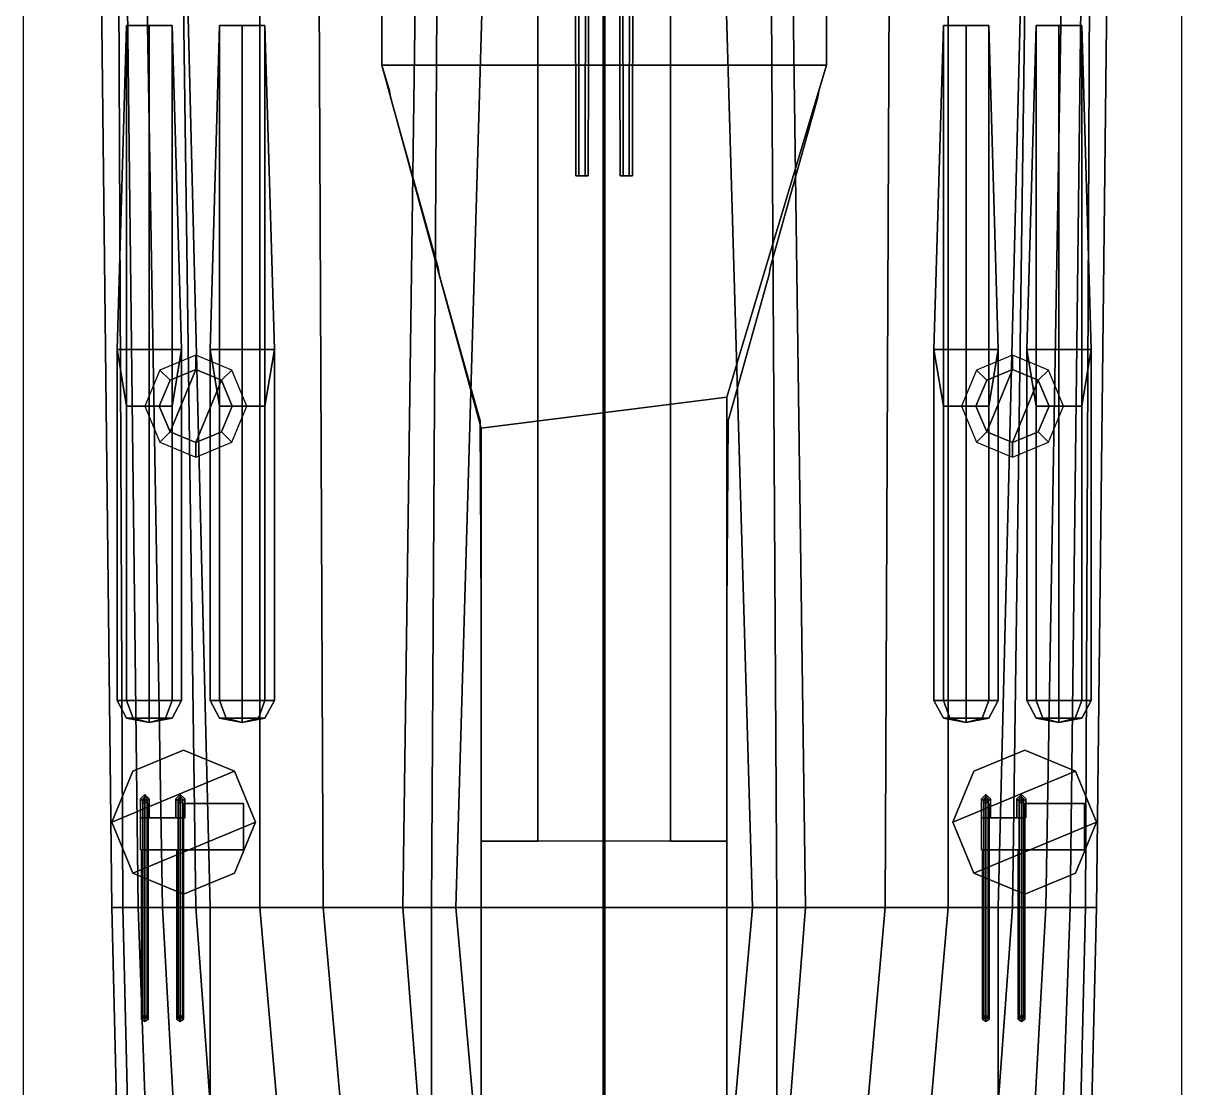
# Model space of a CAD drawing. Header units: millimetres. Extents: x -5.2 to 5.2, y -53.2 to 45.8.
# Drawn here: x -5.25 to 5.22, y -11.43 to -1.81 of the extents above; entities that cross this region are included whole.
import ezdxf

# ---------------------------------------------------------------- set-up
doc = ezdxf.new("R2010")
doc.units = ezdxf.units.MM
doc.header["$XCLIPFRAME"] = 2
for name, color, linetype in [('drawing', 9, 'Continuous'), ('gun', 1, 'Continuous'), ('railings', 6, 'Continuous'), ('superstructure', 3, 'Continuous'), ('turret', 2, 'Continuous')]:
    doc.layers.add(name, color=color, linetype=linetype)
picture_1 = doc.add_image_def('image1.gif', size_in_pixel=(3078, 4230))

msp = doc.modelspace()

# ---------------------------------------------------------------- linework, layer by layer
for points in [[(-0.01, -21.23, 12.44), (0.005, -21.23, 12.449), (0.005, 7.86, 19.67), (-0.01, 7.86, 19.66)], [(0.005, -21.23, 12.431), (-0.01, -21.23, 12.44), (-0.01, 7.86, 19.66), (0.005, 7.86, 19.65)], [(0.005, -21.23, 12.449), (0.005, -21.23, 12.431), (0.005, 7.86, 19.65), (0.005, 7.86, 19.67)], [(-4.58, 1.9, 2.84), (-4.4, 1.9, -0.05), (-4.35, -9.8, -0.05), (-4.45, -9.8, 2.87)], [(-3.85, 1.9, 2.93), (-4.58, 1.9, 2.84), (-4.45, -9.8, 2.87), (-3.56, -9.8, 2.98)], [(-4.4, 1.9, -0.05), (-4.35, 1.9, -0.6), (-4.21, -9.8, -0.6), (-4.35, -9.8, -0.05)], [(-4.35, 1.9, -0.6), (-4.19, 1.9, -1.15), (-3.99, -9.8, -1.15), (-4.21, -9.8, -0.6)], [(-4.19, 1.9, -1.15), (-3.85, 1.9, -1.7), (-3.69, -9.8, -1.7), (-3.99, -9.8, -1.15)], [(-3.85, 1.9, -1.7), (-3.11, 1.9, -2.46), (-3.11, -9.8, -2.46), (-3.69, -9.8, -1.7)], [(-1.49, 1.9, 3.07), (-3.85, 1.9, 2.93), (-3.56, -9.8, 2.98), (-1.56, -9.8, 3.08)], [(-3.11, 1.9, -2.46), (-2.59, 1.9, -2.76), (-2.54, -9.8, -2.96), (-3.11, -9.8, -2.46)], [(-2.59, 1.9, -2.76), (-1.66, 1.9, -3.2), (-1.82, -9.8, -3.35), (-2.54, -9.8, -2.96)], [(-1.66, 1.9, -3.2), (-1, 1.9, -3.4), (-1.34, -9.8, -3.45), (-1.82, -9.8, -3.35)], [(0, 1.9, 3.07), (-1.49, 1.9, 3.07), (-1.56, -9.8, 3.08), (0, -9.8, 3.08)], [(0, -9.8, -3.48), (-1.34, -9.8, -3.45), (-1, 1.9, -3.4), (0, 1.9, -3.5)], [(0, 1.9, -3.5), (1, 1.9, -3.4), (1.34, -9.8, -3.45), (0, -9.8, -3.48)], [(0, -9.8, 3.08), (1.56, -9.8, 3.08), (1.49, 1.9, 3.07), (0, 1.9, 3.07)], [(1.82, -9.8, -3.35), (1.34, -9.8, -3.45), (1, 1.9, -3.4), (1.66, 1.9, -3.2)], [(1.56, -9.8, 3.08), (3.56, -9.8, 2.98), (3.85, 1.9, 2.93), (1.49, 1.9, 3.07)], [(2.54, -9.8, -2.96), (1.82, -9.8, -3.35), (1.66, 1.9, -3.2), (2.59, 1.9, -2.76)], [(3.11, -9.8, -2.46), (2.54, -9.8, -2.96), (2.59, 1.9, -2.76), (3.11, 1.9, -2.46)], [(3.69, -9.8, -1.7), (3.11, -9.8, -2.46), (3.11, 1.9, -2.46), (3.85, 1.9, -1.7)], [(3.56, -9.8, 2.98), (4.45, -9.8, 2.87), (4.58, 1.9, 2.84), (3.85, 1.9, 2.93)], [(3.99, -9.8, -1.15), (3.69, -9.8, -1.7), (3.85, 1.9, -1.7), (4.19, 1.9, -1.15)], [(4.21, -9.8, -0.6), (3.99, -9.8, -1.15), (4.19, 1.9, -1.15), (4.35, 1.9, -0.6)], [(4.35, -9.8, -0.05), (4.21, -9.8, -0.6), (4.35, 1.9, -0.6), (4.4, 1.9, -0.05)], [(4.45, -9.8, 2.87), (4.35, -9.8, -0.05), (4.4, 1.9, -0.05), (4.58, 1.9, 2.84)], [(-4.45, -9.03, 3.18), (-3.34, -8.57, 3.18), (-3.8, -8.38, 3.18), (-4.26, -8.57, 3.18)], [(-3.8, -8.38, 2.98), (-4.26, -8.57, 2.98), (-4.26, -8.57, 3.18), (-3.8, -8.38, 3.18)], [(-3.34, -8.57, 2.98), (-3.8, -8.38, 2.98), (-3.8, -8.38, 3.18), (-3.34, -8.57, 3.18)], [(3.15, -9.03, 3.18), (4.26, -8.57, 3.18), (3.8, -8.38, 3.18), (3.34, -8.57, 3.18)], [(3.8, -8.38, 2.98), (3.34, -8.57, 2.98), (3.34, -8.57, 3.18), (3.8, -8.38, 3.18)], [(4.26, -8.57, 2.98), (3.8, -8.38, 2.98), (3.8, -8.38, 3.18), (4.26, -8.57, 3.18)], [(-4.26, -9.49, 3.18), (-3.15, -9.03, 3.18), (-3.34, -8.57, 3.18), (-4.45, -9.03, 3.18)], [(-4.26, -8.57, 2.98), (-4.45, -9.03, 2.98), (-4.45, -9.03, 3.18), (-4.26, -8.57, 3.18)], [(-3.15, -9.03, 2.98), (-3.34, -8.57, 2.98), (-3.34, -8.57, 3.18), (-3.15, -9.03, 3.18)], [(3.34, -8.57, 2.98), (3.15, -9.03, 2.98), (3.15, -9.03, 3.18), (3.34, -8.57, 3.18)], [(3.34, -9.49, 3.18), (4.45, -9.03, 3.18), (4.26, -8.57, 3.18), (3.15, -9.03, 3.18)], [(4.45, -9.03, 2.98), (4.26, -8.57, 2.98), (4.26, -8.57, 3.18), (4.45, -9.03, 3.18)], [(-4.15, -8.78, 3.62), (-4.19, -8.82, 3.62), (-4.19, -8.82, 4.12), (-4.15, -8.78, 4.12)], [(-4.15, -8.99, 3.51), (-4.19, -8.99, 3.55), (-4.19, -8.82, 3.62), (-4.15, -8.78, 3.62)], [(-4.15, -8.86, 4.12), (-4.11, -8.82, 4.12), (-4.15, -8.78, 4.12), (-4.19, -8.82, 4.12)], [(-4.11, -8.82, 3.62), (-4.15, -8.78, 3.62), (-4.15, -8.78, 4.12), (-4.11, -8.82, 4.12)], [(-4.11, -8.99, 3.55), (-4.15, -8.99, 3.51), (-4.15, -8.78, 3.62), (-4.11, -8.82, 3.62)], [(-3.83, -8.86, 4.12), (-3.79, -8.82, 4.12), (-3.83, -8.78, 4.12), (-3.87, -8.82, 4.12)], [(-3.83, -8.99, 3.51), (-3.87, -8.99, 3.55), (-3.87, -8.82, 3.62), (-3.83, -8.78, 3.62)], [(-3.83, -8.78, 3.62), (-3.87, -8.82, 3.62), (-3.87, -8.82, 4.12), (-3.83, -8.78, 4.12)], [(-3.79, -8.99, 3.55), (-3.83, -8.99, 3.51), (-3.83, -8.78, 3.62), (-3.79, -8.82, 3.62)], [(-3.79, -8.82, 3.62), (-3.83, -8.78, 3.62), (-3.83, -8.78, 4.12), (-3.79, -8.82, 4.12)], [(3.45, -8.86, 4.12), (3.49, -8.82, 4.12), (3.45, -8.78, 4.12), (3.41, -8.82, 4.12)], [(3.45, -8.99, 3.51), (3.41, -8.99, 3.55), (3.41, -8.82, 3.62), (3.45, -8.78, 3.62)], [(3.45, -8.78, 3.62), (3.41, -8.82, 3.62), (3.41, -8.82, 4.12), (3.45, -8.78, 4.12)], [(3.49, -8.99, 3.55), (3.45, -8.99, 3.51), (3.45, -8.78, 3.62), (3.49, -8.82, 3.62)], [(3.49, -8.82, 3.62), (3.45, -8.78, 3.62), (3.45, -8.78, 4.12), (3.49, -8.82, 4.12)], [(3.77, -8.78, 3.62), (3.73, -8.82, 3.62), (3.73, -8.82, 4.12), (3.77, -8.78, 4.12)], [(3.77, -8.99, 3.51), (3.73, -8.99, 3.55), (3.73, -8.82, 3.62), (3.77, -8.78, 3.62)], [(3.77, -8.86, 4.12), (3.81, -8.82, 4.12), (3.77, -8.78, 4.12), (3.73, -8.82, 4.12)], [(3.81, -8.82, 3.62), (3.77, -8.78, 3.62), (3.77, -8.78, 4.12), (3.81, -8.82, 4.12)], [(3.81, -8.99, 3.55), (3.77, -8.99, 3.51), (3.77, -8.78, 3.62), (3.81, -8.82, 3.62)], [(-4.19, -8.82, 3.62), (-4.15, -8.86, 3.62), (-4.15, -8.86, 4.12), (-4.19, -8.82, 4.12)], [(-4.19, -8.99, 3.55), (-4.15, -8.99, 3.59), (-4.15, -8.86, 3.62), (-4.19, -8.82, 3.62)], [(-4.15, -8.8, 4.12), (-4.17, -8.82, 4.12), (-4.17, -10.79, 5.78), (-4.15, -10.77, 5.78)], [(-4.17, -8.82, 4.12), (-4.15, -8.84, 4.12), (-4.15, -10.81, 5.78), (-4.17, -10.79, 5.78)], [(-4.13, -8.82, 4.12), (-4.15, -8.8, 4.12), (-4.15, -10.77, 5.78), (-4.13, -10.79, 5.78)], [(-4.15, -8.84, 4.12), (-4.13, -8.82, 4.12), (-4.13, -10.79, 5.78), (-4.15, -10.81, 5.78)], [(-4.15, -8.86, 3.62), (-4.11, -8.82, 3.62), (-4.11, -8.82, 4.12), (-4.15, -8.86, 4.12)], [(-4.15, -8.99, 3.59), (-4.11, -8.99, 3.55), (-4.11, -8.82, 3.62), (-4.15, -8.86, 3.62)], [(-4.12, -8.86, 3.87), (-4.12, -8.86, 3.18), (-4.12, -9.28, 3.18), (-4.12, -9.28, 3.87)], [(-3.87, -8.99, 3.55), (-3.83, -8.99, 3.59), (-3.83, -8.86, 3.62), (-3.87, -8.82, 3.62)], [(-3.87, -8.82, 3.62), (-3.83, -8.86, 3.62), (-3.83, -8.86, 4.12), (-3.87, -8.82, 4.12)], [(-3.83, -8.8, 4.12), (-3.85, -8.82, 4.12), (-3.85, -10.79, 5.78), (-3.83, -10.77, 5.78)], [(-3.85, -8.82, 4.12), (-3.83, -8.84, 4.12), (-3.83, -10.81, 5.78), (-3.85, -10.79, 5.78)], [(-3.81, -8.82, 4.12), (-3.83, -8.8, 4.12), (-3.83, -10.77, 5.78), (-3.81, -10.79, 5.78)], [(-3.83, -8.84, 4.12), (-3.81, -8.82, 4.12), (-3.81, -10.79, 5.78), (-3.83, -10.81, 5.78)], [(-3.83, -8.99, 3.59), (-3.79, -8.99, 3.55), (-3.79, -8.82, 3.62), (-3.83, -8.86, 3.62)], [(-3.83, -8.86, 3.62), (-3.79, -8.82, 3.62), (-3.79, -8.82, 4.12), (-3.83, -8.86, 4.12)], [(-3.8, -8.86, 3.87), (-3.8, -8.86, 3.18), (-3.8, -9.28, 3.18), (-3.8, -9.28, 3.87)], [(-3.26, -9.28, 3.87), (-3.26, -8.86, 3.87), (-3.8, -8.86, 3.87), (-3.8, -9.28, 3.87)], [(-3.26, -8.86, 3.87), (-3.26, -8.86, 3.18), (-3.8, -8.86, 3.18), (-3.8, -8.86, 3.87)], [(-3.26, -9.28, 3.18), (-3.26, -8.86, 3.18), (-3.26, -8.86, 3.87), (-3.26, -9.28, 3.87)], [(3.41, -8.99, 3.55), (3.45, -8.99, 3.59), (3.45, -8.86, 3.62), (3.41, -8.82, 3.62)], [(3.41, -8.82, 3.62), (3.45, -8.86, 3.62), (3.45, -8.86, 4.12), (3.41, -8.82, 4.12)], [(3.45, -8.8, 4.12), (3.43, -8.82, 4.12), (3.43, -10.79, 5.78), (3.45, -10.77, 5.78)], [(3.43, -8.82, 4.12), (3.45, -8.84, 4.12), (3.45, -10.81, 5.78), (3.43, -10.79, 5.78)], [(3.47, -8.82, 4.12), (3.45, -8.8, 4.12), (3.45, -10.77, 5.78), (3.47, -10.79, 5.78)], [(3.45, -8.84, 4.12), (3.47, -8.82, 4.12), (3.47, -10.79, 5.78), (3.45, -10.81, 5.78)], [(3.45, -8.99, 3.59), (3.49, -8.99, 3.55), (3.49, -8.82, 3.62), (3.45, -8.86, 3.62)], [(3.45, -8.86, 3.62), (3.49, -8.82, 3.62), (3.49, -8.82, 4.12), (3.45, -8.86, 4.12)], [(3.48, -8.86, 3.87), (3.48, -8.86, 3.18), (3.48, -9.28, 3.18), (3.48, -9.28, 3.87)], [(3.73, -8.82, 3.62), (3.77, -8.86, 3.62), (3.77, -8.86, 4.12), (3.73, -8.82, 4.12)], [(3.73, -8.99, 3.55), (3.77, -8.99, 3.59), (3.77, -8.86, 3.62), (3.73, -8.82, 3.62)], [(3.77, -8.8, 4.12), (3.75, -8.82, 4.12), (3.75, -10.79, 5.78), (3.77, -10.77, 5.78)], [(3.75, -8.82, 4.12), (3.77, -8.84, 4.12), (3.77, -10.81, 5.78), (3.75, -10.79, 5.78)], [(3.79, -8.82, 4.12), (3.77, -8.8, 4.12), (3.77, -10.77, 5.78), (3.79, -10.79, 5.78)], [(3.77, -8.84, 4.12), (3.79, -8.82, 4.12), (3.79, -10.79, 5.78), (3.77, -10.81, 5.78)], [(3.77, -8.86, 3.62), (3.81, -8.82, 3.62), (3.81, -8.82, 4.12), (3.77, -8.86, 4.12)], [(3.77, -8.99, 3.59), (3.81, -8.99, 3.55), (3.81, -8.82, 3.62), (3.77, -8.86, 3.62)], [(4.34, -9.28, 3.87), (4.34, -8.86, 3.87), (3.8, -8.86, 3.87), (3.8, -9.28, 3.87)], [(4.34, -8.86, 3.87), (4.34, -8.86, 3.18), (3.8, -8.86, 3.18), (3.8, -8.86, 3.87)], [(3.8, -8.86, 3.87), (3.8, -8.86, 3.18), (3.8, -9.28, 3.18), (3.8, -9.28, 3.87)], [(4.34, -9.28, 3.18), (4.34, -8.86, 3.18), (4.34, -8.86, 3.87), (4.34, -9.28, 3.87)], [(-3.8, -9.28, 3.59), (-3.8, -8.99, 3.59), (-4.19, -8.99, 3.59), (-4.19, -9.28, 3.59)], [(-3.8, -8.99, 3.59), (-3.8, -8.99, 3.18), (-4.19, -8.99, 3.18), (-4.19, -8.99, 3.59)], [(-4.19, -8.99, 3.59), (-4.19, -8.99, 3.18), (-4.19, -9.28, 3.18), (-4.19, -9.28, 3.59)], [(3.41, -8.99, 3.59), (3.41, -8.99, 3.18), (3.41, -9.28, 3.18), (3.41, -9.28, 3.59)], [(3.8, -9.28, 3.59), (3.8, -8.99, 3.59), (3.41, -8.99, 3.59), (3.41, -9.28, 3.59)], [(3.8, -8.99, 3.59), (3.8, -8.99, 3.18), (3.41, -8.99, 3.18), (3.41, -8.99, 3.59)], [(-4.45, -9.03, 2.98), (-4.26, -9.49, 2.98), (-4.26, -9.49, 3.18), (-4.45, -9.03, 3.18)], [(-3.8, -9.68, 3.18), (-3.34, -9.49, 3.18), (-3.15, -9.03, 3.18), (-4.26, -9.49, 3.18)], [(-3.34, -9.49, 2.98), (-3.15, -9.03, 2.98), (-3.15, -9.03, 3.18), (-3.34, -9.49, 3.18)], [(3.15, -9.03, 2.98), (3.34, -9.49, 2.98), (3.34, -9.49, 3.18), (3.15, -9.03, 3.18)], [(3.8, -9.68, 3.18), (4.26, -9.49, 3.18), (4.45, -9.03, 3.18), (3.34, -9.49, 3.18)], [(4.26, -9.49, 2.98), (4.45, -9.03, 2.98), (4.45, -9.03, 3.18), (4.26, -9.49, 3.18)], [(-4.19, -9.28, 3.59), (-4.19, -9.28, 3.18), (-3.8, -9.28, 3.18), (-3.8, -9.28, 3.59)], [(-4.18, -10.81, 5.78), (-4.15, -10.79, 5.81), (-4.15, -9.28, 3.57), (-4.18, -9.28, 3.54)], [(-4.15, -10.83, 5.75), (-4.18, -10.81, 5.78), (-4.18, -9.28, 3.54), (-4.15, -9.28, 3.51)], [(-4.15, -10.79, 5.81), (-4.12, -10.81, 5.78), (-4.12, -9.28, 3.54), (-4.15, -9.28, 3.57)], [(-4.12, -10.81, 5.78), (-4.15, -10.83, 5.75), (-4.15, -9.28, 3.51), (-4.12, -9.28, 3.54)], [(-3.83, -10.83, 5.75), (-3.86, -10.81, 5.78), (-3.86, -9.28, 3.54), (-3.83, -9.28, 3.51)], [(-3.86, -10.81, 5.78), (-3.83, -10.79, 5.81), (-3.83, -9.28, 3.57), (-3.86, -9.28, 3.54)], [(-3.8, -10.81, 5.78), (-3.83, -10.83, 5.75), (-3.83, -9.28, 3.51), (-3.8, -9.28, 3.54)], [(-3.83, -10.79, 5.81), (-3.8, -10.81, 5.78), (-3.8, -9.28, 3.54), (-3.83, -9.28, 3.57)], [(-3.8, -9.28, 3.87), (-3.8, -9.28, 3.18), (-3.26, -9.28, 3.18), (-3.26, -9.28, 3.87)], [(3.41, -9.28, 3.59), (3.41, -9.28, 3.18), (3.8, -9.28, 3.18), (3.8, -9.28, 3.59)], [(3.45, -10.83, 5.75), (3.42, -10.81, 5.78), (3.42, -9.28, 3.54), (3.45, -9.28, 3.51)], [(3.42, -10.81, 5.78), (3.45, -10.79, 5.81), (3.45, -9.28, 3.57), (3.42, -9.28, 3.54)], [(3.48, -10.81, 5.78), (3.45, -10.83, 5.75), (3.45, -9.28, 3.51), (3.48, -9.28, 3.54)], [(3.45, -10.79, 5.81), (3.48, -10.81, 5.78), (3.48, -9.28, 3.54), (3.45, -9.28, 3.57)], [(3.74, -10.81, 5.78), (3.77, -10.79, 5.81), (3.77, -9.28, 3.57), (3.74, -9.28, 3.54)], [(3.77, -10.83, 5.75), (3.74, -10.81, 5.78), (3.74, -9.28, 3.54), (3.77, -9.28, 3.51)], [(3.77, -10.79, 5.81), (3.8, -10.81, 5.78), (3.8, -9.28, 3.54), (3.77, -9.28, 3.57)], [(3.8, -10.81, 5.78), (3.77, -10.83, 5.75), (3.77, -9.28, 3.51), (3.8, -9.28, 3.54)], [(3.8, -9.28, 3.87), (3.8, -9.28, 3.18), (4.34, -9.28, 3.18), (4.34, -9.28, 3.87)], [(-4.26, -9.49, 2.98), (-3.8, -9.68, 2.98), (-3.8, -9.68, 3.18), (-4.26, -9.49, 3.18)], [(-3.8, -9.68, 2.98), (-3.34, -9.49, 2.98), (-3.34, -9.49, 3.18), (-3.8, -9.68, 3.18)], [(3.34, -9.49, 2.98), (3.8, -9.68, 2.98), (3.8, -9.68, 3.18), (3.34, -9.49, 3.18)], [(3.8, -9.68, 2.98), (4.26, -9.49, 2.98), (4.26, -9.49, 3.18), (3.8, -9.68, 3.18)], [(-4.45, -9.8, 2.87), (-4.35, -9.8, -0.05), (-4.12, -19.39, 0.93), (-4.22, -19.39, 2.89)], [(-3.56, -9.8, 2.98), (-4.45, -9.8, 2.87), (-4.22, -19.39, 2.89), (-3.56, -19.39, 2.98)], [(-4.35, -9.8, -0.05), (-4.21, -9.8, -0.6), (-3.87, -19.39, -0.08), (-4.12, -19.39, 0.93)], [(-4.21, -9.8, -0.6), (-3.99, -9.8, -1.15), (-3.46, -19.39, -0.98), (-3.87, -19.39, -0.08)], [(-3.99, -9.8, -1.15), (-3.69, -9.8, -1.7), (-2.99, -19.39, -1.7), (-3.46, -19.39, -0.98)], [(-3.69, -9.8, -1.7), (-3.11, -9.8, -2.46), (-2.27, -19.39, -2.46), (-2.99, -19.39, -1.7)], [(-1.56, -9.8, 3.08), (-3.56, -9.8, 2.98), (-3.56, -19.39, 2.98), (-1.56, -19.39, 3.08)], [(-3.11, -9.8, -2.46), (-2.54, -9.8, -2.96), (-1.69, -19.39, -2.9), (-2.27, -19.39, -2.46)], [(-2.54, -9.8, -2.96), (-1.82, -9.8, -3.35), (-1.07, -19.39, -3.23), (-1.69, -19.39, -2.9)], [(-1.82, -9.8, -3.35), (-1.34, -9.8, -3.45), (-0.49, -19.39, -3.44), (-1.07, -19.39, -3.23)], [(0, -9.8, 3.08), (-1.56, -9.8, 3.08), (-1.56, -19.39, 3.08), (0, -19.39, 3.08)], [(0, -19.39, -3.48), (-0.49, -19.39, -3.44), (-1.34, -9.8, -3.45), (0, -9.8, -3.48)], [(0, -9.8, -3.48), (1.34, -9.8, -3.45), (0.49, -19.39, -3.44), (0, -19.39, -3.48)], [(0, -19.39, 3.08), (1.56, -19.39, 3.08), (1.56, -9.8, 3.08), (0, -9.8, 3.08)], [(1.07, -19.39, -3.23), (0.49, -19.39, -3.44), (1.34, -9.8, -3.45), (1.82, -9.8, -3.35)], [(1.69, -19.39, -2.9), (1.07, -19.39, -3.23), (1.82, -9.8, -3.35), (2.54, -9.8, -2.96)], [(1.56, -19.39, 3.08), (3.56, -19.39, 2.98), (3.56, -9.8, 2.98), (1.56, -9.8, 3.08)], [(2.27, -19.39, -2.46), (1.69, -19.39, -2.9), (2.54, -9.8, -2.96), (3.11, -9.8, -2.46)], [(2.99, -19.39, -1.7), (2.27, -19.39, -2.46), (3.11, -9.8, -2.46), (3.69, -9.8, -1.7)], [(3.46, -19.39, -0.98), (2.99, -19.39, -1.7), (3.69, -9.8, -1.7), (3.99, -9.8, -1.15)], [(3.87, -19.39, -0.08), (3.46, -19.39, -0.98), (3.99, -9.8, -1.15), (4.21, -9.8, -0.6)], [(3.56, -19.39, 2.98), (4.22, -19.39, 2.89), (4.45, -9.8, 2.87), (3.56, -9.8, 2.98)], [(4.12, -19.39, 0.93), (3.87, -19.39, -0.08), (4.21, -9.8, -0.6), (4.35, -9.8, -0.05)], [(4.22, -19.39, 2.89), (4.12, -19.39, 0.93), (4.35, -9.8, -0.05), (4.45, -9.8, 2.87)], [(-4.15, -10.79, 5.81), (-4.18, -10.81, 5.78), (-4.15, -10.83, 5.75), (-4.12, -10.81, 5.78)], [(-3.83, -10.79, 5.81), (-3.86, -10.81, 5.78), (-3.83, -10.83, 5.75), (-3.8, -10.81, 5.78)], [(3.45, -10.79, 5.81), (3.42, -10.81, 5.78), (3.45, -10.83, 5.75), (3.48, -10.81, 5.78)], [(3.77, -10.79, 5.81), (3.74, -10.81, 5.78), (3.77, -10.83, 5.75), (3.8, -10.81, 5.78)]]:
    msp.add_3dface(points)
at = {"layer": 'gun'}
for points in [[(-0.255, -3.19, 6.24), (-0.228, -3.19, 6.288), (-0.23, -1.15, 6.292), (-0.26, -1.15, 6.24)], [(-0.228, -3.19, 6.192), (-0.255, -3.19, 6.24), (-0.26, -1.15, 6.24), (-0.23, -1.15, 6.188)], [(-0.228, -3.19, 6.288), (-0.173, -3.19, 6.288), (-0.17, -1.15, 6.292), (-0.23, -1.15, 6.292)], [(-0.173, -3.19, 6.192), (-0.228, -3.19, 6.192), (-0.23, -1.15, 6.188), (-0.17, -1.15, 6.188)], [(-0.173, -3.19, 6.288), (-0.145, -3.19, 6.24), (-0.14, -1.15, 6.24), (-0.17, -1.15, 6.292)], [(-0.145, -3.19, 6.24), (-0.173, -3.19, 6.192), (-0.17, -1.15, 6.188), (-0.14, -1.15, 6.24)], [(0.145, -3.19, 6.24), (0.172, -3.19, 6.288), (0.17, -1.15, 6.292), (0.14, -1.15, 6.24)], [(0.172, -3.19, 6.192), (0.145, -3.19, 6.24), (0.14, -1.15, 6.24), (0.17, -1.15, 6.188)], [(0.172, -3.19, 6.288), (0.227, -3.19, 6.288), (0.23, -1.15, 6.292), (0.17, -1.15, 6.292)], [(0.227, -3.19, 6.192), (0.172, -3.19, 6.192), (0.17, -1.15, 6.188), (0.23, -1.15, 6.188)], [(0.227, -3.19, 6.288), (0.255, -3.19, 6.24), (0.26, -1.15, 6.24), (0.23, -1.15, 6.292)], [(0.255, -3.19, 6.24), (0.227, -3.19, 6.192), (0.23, -1.15, 6.188), (0.26, -1.15, 6.24)], [(-0.255, -3.19, 6.24), (-0.145, -3.19, 6.24), (-0.173, -3.19, 6.288), (-0.228, -3.19, 6.288)], [(-0.228, -3.19, 6.192), (-0.173, -3.19, 6.192), (-0.145, -3.19, 6.24), (-0.255, -3.19, 6.24)], [(0.172, -3.19, 6.192), (0.227, -3.19, 6.192), (0.255, -3.19, 6.24), (0.145, -3.19, 6.24)], [(0.145, -3.19, 6.24), (0.255, -3.19, 6.24), (0.227, -3.19, 6.288), (0.172, -3.19, 6.288)]]:
    msp.add_3dface(points, dxfattribs=at)
at = {"layer": 'railings'}
for points in [[(-2.01, -2.19, 5.85), (-2.01, -2.19, 5.91), (-2.01, -0.13, 5.94), (-2.01, -0.13, 5.88)], [(-2.01, -0.13, 5.88), (-2.01, -0.13, 5.94), (-2.01, -2.19, 5.91), (-2.01, -2.19, 5.85)], [(-2.01, -0.13, 5.56), (-2.01, -0.13, 5.62), (-2.01, -2.19, 5.59), (-2.01, -2.19, 5.53)], [(-2.01, -2.19, 5.53), (-2.01, -2.19, 5.59), (-2.01, -0.13, 5.62), (-2.01, -0.13, 5.56)], [(2.01, -2.19, 5.53), (2.01, -2.19, 5.59), (2.01, -0.13, 5.62), (2.01, -0.13, 5.56)], [(2.01, -0.13, 5.56), (2.01, -0.13, 5.62), (2.01, -2.19, 5.59), (2.01, -2.19, 5.53)], [(2.01, -0.13, 5.88), (2.01, -0.13, 5.94), (2.01, -2.19, 5.91), (2.01, -2.19, 5.85)], [(2.01, -2.19, 5.85), (2.01, -2.19, 5.91), (2.01, -0.13, 5.94), (2.01, -0.13, 5.88)], [(-2.01, -2.19, 5.88), (-2.01, -2.19, 5.94), (-1.94, -2.42, 5.91), (-1.94, -2.42, 5.85)], [(-1.94, -2.42, 5.85), (-1.94, -2.42, 5.91), (-2.01, -2.19, 5.94), (-2.01, -2.19, 5.88)], [(-1.94, -2.42, 5.53), (-1.94, -2.42, 5.59), (-2.01, -2.19, 5.62), (-2.01, -2.19, 5.56)], [(-2.01, -2.19, 5.56), (-2.01, -2.19, 5.62), (-1.94, -2.42, 5.59), (-1.94, -2.42, 5.53)], [(2.01, -2.19, 5.56), (2.01, -2.19, 5.62), (1.94, -2.42, 5.59), (1.94, -2.42, 5.53)], [(1.94, -2.42, 5.53), (1.94, -2.42, 5.59), (2.01, -2.19, 5.62), (2.01, -2.19, 5.56)], [(1.94, -2.42, 5.85), (1.94, -2.42, 5.91), (2.01, -2.19, 5.94), (2.01, -2.19, 5.88)], [(2.01, -2.19, 5.88), (2.01, -2.19, 5.94), (1.94, -2.42, 5.91), (1.94, -2.42, 5.85)], [(-1.93, -2.48, 5.02), (-1.94, -2.42, 5.02), (-1.94, -2.42, 5.91), (-1.93, -2.48, 5.91)], [(-1.93, -2.48, 5.91), (-1.94, -2.42, 5.91), (-1.94, -2.42, 5.02), (-1.93, -2.48, 5.02)], [(-1.93, -2.48, 5.85), (-1.93, -2.48, 5.91), (-1.5, -4.02, 5.91), (-1.5, -4.02, 5.85)], [(-1.5, -4.02, 5.85), (-1.5, -4.02, 5.91), (-1.93, -2.48, 5.91), (-1.93, -2.48, 5.85)], [(-1.93, -2.48, 5.53), (-1.93, -2.48, 5.59), (-1.5, -4.02, 5.59), (-1.5, -4.02, 5.53)], [(-1.5, -4.02, 5.53), (-1.5, -4.02, 5.59), (-1.93, -2.48, 5.59), (-1.93, -2.48, 5.53)], [(1.5, -4.02, 5.53), (1.5, -4.02, 5.59), (1.93, -2.48, 5.59), (1.93, -2.48, 5.53)], [(1.93, -2.48, 5.53), (1.93, -2.48, 5.59), (1.5, -4.02, 5.59), (1.5, -4.02, 5.53)], [(1.93, -2.48, 5.85), (1.93, -2.48, 5.91), (1.5, -4.02, 5.91), (1.5, -4.02, 5.85)], [(1.5, -4.02, 5.85), (1.5, -4.02, 5.91), (1.93, -2.48, 5.91), (1.93, -2.48, 5.85)], [(1.93, -2.48, 5.91), (1.94, -2.42, 5.91), (1.94, -2.42, 5.02), (1.93, -2.48, 5.02)], [(1.93, -2.48, 5.02), (1.94, -2.42, 5.02), (1.94, -2.42, 5.91), (1.93, -2.48, 5.91)], [(-1.49, -4.08, 5.02), (-1.5, -4.02, 5.02), (-1.5, -4.02, 5.91), (-1.49, -4.08, 5.91)], [(-1.49, -4.08, 5.91), (-1.5, -4.02, 5.91), (-1.5, -4.02, 5.02), (-1.49, -4.08, 5.02)], [(-1.49, -4.08, 5.85), (-1.49, -4.08, 5.91), (-1.14, -5.34, 5.91), (-1.14, -5.34, 5.85)], [(-1.14, -5.34, 5.85), (-1.14, -5.34, 5.91), (-1.49, -4.08, 5.91), (-1.49, -4.08, 5.85)], [(-1.49, -4.08, 5.53), (-1.49, -4.08, 5.59), (-1.14, -5.34, 5.59), (-1.14, -5.34, 5.53)], [(-1.14, -5.34, 5.53), (-1.14, -5.34, 5.59), (-1.49, -4.08, 5.59), (-1.49, -4.08, 5.53)], [(1.14, -5.34, 5.53), (1.14, -5.34, 5.59), (1.49, -4.08, 5.59), (1.49, -4.08, 5.53)], [(1.49, -4.08, 5.53), (1.49, -4.08, 5.59), (1.14, -5.34, 5.59), (1.14, -5.34, 5.53)], [(1.49, -4.08, 5.85), (1.49, -4.08, 5.91), (1.14, -5.34, 5.91), (1.14, -5.34, 5.85)], [(1.14, -5.34, 5.85), (1.14, -5.34, 5.91), (1.49, -4.08, 5.91), (1.49, -4.08, 5.85)], [(1.49, -4.08, 5.02), (1.5, -4.02, 5.02), (1.5, -4.02, 5.91), (1.49, -4.08, 5.91)], [(1.49, -4.08, 5.91), (1.5, -4.02, 5.91), (1.5, -4.02, 5.02), (1.49, -4.08, 5.02)], [(-1.12, -5.4, 5.02), (-1.14, -5.34, 5.02), (-1.14, -5.34, 5.91), (-1.12, -5.4, 5.91)], [(-1.12, -5.4, 5.91), (-1.14, -5.34, 5.91), (-1.14, -5.34, 5.02), (-1.12, -5.4, 5.02)], [(-1.11, -7.11, 5.85), (-1.11, -7.11, 5.91), (-1.12, -5.4, 5.91), (-1.12, -5.4, 5.85)], [(-1.12, -5.4, 5.85), (-1.12, -5.4, 5.91), (-1.11, -7.11, 5.91), (-1.11, -7.11, 5.85)], [(-1.11, -7.11, 5.53), (-1.11, -7.11, 5.59), (-1.12, -5.4, 5.59), (-1.12, -5.4, 5.53)], [(-1.12, -5.4, 5.53), (-1.12, -5.4, 5.59), (-1.11, -7.11, 5.59), (-1.11, -7.11, 5.53)], [(1.12, -5.4, 5.53), (1.12, -5.4, 5.59), (1.11, -7.11, 5.59), (1.11, -7.11, 5.53)], [(1.11, -7.11, 5.53), (1.11, -7.11, 5.59), (1.12, -5.4, 5.59), (1.12, -5.4, 5.53)], [(1.11, -7.11, 5.85), (1.11, -7.11, 5.91), (1.12, -5.4, 5.91), (1.12, -5.4, 5.85)], [(1.12, -5.4, 5.85), (1.12, -5.4, 5.91), (1.11, -7.11, 5.91), (1.11, -7.11, 5.85)], [(1.12, -5.4, 5.91), (1.14, -5.34, 5.91), (1.14, -5.34, 5.02), (1.12, -5.4, 5.02)], [(1.12, -5.4, 5.02), (1.14, -5.34, 5.02), (1.14, -5.34, 5.91), (1.12, -5.4, 5.91)], [(-1.11, -7.17, 5.91), (-1.11, -7.11, 5.91), (-1.11, -7.11, 5.02), (-1.11, -7.17, 5.02)], [(-1.11, -7.17, 5.02), (-1.11, -7.11, 5.02), (-1.11, -7.11, 5.91), (-1.11, -7.17, 5.91)], [(1.11, -7.17, 5.02), (1.11, -7.11, 5.02), (1.11, -7.11, 5.91), (1.11, -7.17, 5.91)], [(1.11, -7.17, 5.91), (1.11, -7.11, 5.91), (1.11, -7.11, 5.02), (1.11, -7.17, 5.02)], [(-1.11, -11.4, 5.85), (-1.11, -11.4, 5.91), (-1.11, -7.17, 5.91), (-1.11, -7.17, 5.85)], [(-1.11, -7.17, 5.85), (-1.11, -7.17, 5.91), (-1.11, -11.4, 5.91), (-1.11, -11.4, 5.85)], [(-1.11, -11.4, 5.53), (-1.11, -11.4, 5.59), (-1.11, -7.17, 5.59), (-1.11, -7.17, 5.53)], [(-1.11, -7.17, 5.53), (-1.11, -7.17, 5.59), (-1.11, -11.4, 5.59), (-1.11, -11.4, 5.53)], [(1.11, -7.17, 5.53), (1.11, -7.17, 5.59), (1.11, -11.4, 5.59), (1.11, -11.4, 5.53)], [(1.11, -11.4, 5.53), (1.11, -11.4, 5.59), (1.11, -7.17, 5.59), (1.11, -7.17, 5.53)], [(1.11, -11.4, 5.85), (1.11, -11.4, 5.91), (1.11, -7.17, 5.91), (1.11, -7.17, 5.85)], [(1.11, -7.17, 5.85), (1.11, -7.17, 5.91), (1.11, -11.4, 5.91), (1.11, -11.4, 5.85)], [(-1.11, -8.67, 5.02), (-1.11, -8.61, 5.02), (-1.11, -8.61, 5.91), (-1.11, -8.67, 5.91)], [(-1.11, -8.67, 5.91), (-1.11, -8.61, 5.91), (-1.11, -8.61, 5.02), (-1.11, -8.67, 5.02)], [(1.11, -8.67, 5.91), (1.11, -8.61, 5.91), (1.11, -8.61, 5.02), (1.11, -8.67, 5.02)], [(1.11, -8.67, 5.02), (1.11, -8.61, 5.02), (1.11, -8.61, 5.91), (1.11, -8.67, 5.91)], [(-1.11, -10.1, 5.91), (-1.11, -10.04, 5.91), (-1.11, -10.04, 5.02), (-1.11, -10.1, 5.02)], [(-1.11, -10.1, 5.02), (-1.11, -10.04, 5.02), (-1.11, -10.04, 5.91), (-1.11, -10.1, 5.91)], [(1.11, -10.1, 5.02), (1.11, -10.04, 5.02), (1.11, -10.04, 5.91), (1.11, -10.1, 5.91)], [(1.11, -10.1, 5.91), (1.11, -10.04, 5.91), (1.11, -10.04, 5.02), (1.11, -10.1, 5.02)], [(-1.11, -11.46, 5.02), (-1.11, -11.4, 5.02), (-1.11, -11.4, 5.91), (-1.11, -11.46, 5.91)], [(-1.11, -11.46, 5.91), (-1.11, -11.4, 5.91), (-1.11, -11.4, 5.02), (-1.11, -11.46, 5.02)], [(1.11, -11.46, 5.91), (1.11, -11.4, 5.91), (1.11, -11.4, 5.02), (1.11, -11.46, 5.02)], [(1.11, -11.46, 5.02), (1.11, -11.4, 5.02), (1.11, -11.4, 5.91), (1.11, -11.46, 5.91)]]:
    msp.add_3dface(points, dxfattribs=at)
at = {"layer": 'superstructure'}
for points in [[(2.01, -2.19, 5.02), (2.01, 8.24, 5.02), (-2.01, 8.24, 5.02), (-2.01, -2.19, 5.02)], [(-2.01, -0.06, 5.02), (-2.01, -0.06, 4.83), (-2.01, -2.19, 4.83), (-2.01, -2.19, 5.02)], [(-2.01, -2.19, 4.83), (-2.01, -0.06, 4.83), (2.01, -0.06, 4.83), (2.01, -2.19, 4.83)], [(2.01, -2.19, 4.83), (2.01, -0.06, 4.83), (2.01, -0.06, 5.02), (2.01, -2.19, 5.02)], [(-0.6, -1.43, 4.83), (-0.6, -1.43, 3.07), (-0.6, -9.2, 3.07), (-0.6, -9.2, 4.83)], [(0.6, -9.2, 3.07), (0.6, -1.43, 3.07), (0.6, -1.43, 4.83), (0.6, -9.2, 4.83)], [(-2.01, -2.19, 5.02), (-2.01, -2.19, 4.83), (-1.11, -5.47, 4.83), (-1.11, -5.47, 5.02)], [(-1.11, -5.47, 4.83), (-2.01, -2.19, 4.83), (2.01, -2.19, 4.83), (1.11, -5.19, 4.83)], [(1.11, -5.19, 5.02), (2.01, -2.19, 5.02), (-2.01, -2.19, 5.02), (-1.11, -5.47, 5.02)], [(1.11, -5.19, 4.83), (2.01, -2.19, 4.83), (2.01, -2.19, 5.02), (1.11, -5.19, 5.02)], [(1.11, -19.33, 5.02), (1.11, -5.19, 5.02), (-1.11, -5.47, 5.02), (-1.11, -19.33, 5.02)], [(-1.11, -9.2, 4.83), (-1.11, -5.47, 4.83), (1.11, -5.19, 4.83), (1.11, -9.2, 4.83)], [(1.11, -9.2, 4.83), (1.11, -5.19, 4.83), (1.11, -5.19, 5.02), (1.11, -9.2, 5.02)], [(-1.11, -5.47, 5.02), (-1.11, -5.47, 4.83), (-1.11, -9.2, 4.83), (-1.11, -9.2, 5.02)], [(-1.11, -9.2, 5.02), (-1.11, -9.2, 3.07), (-1.11, -19.33, 3.07), (-1.11, -19.33, 5.02)], [(-1.11, -9.2, 3.07), (-1.11, -9.2, 4.83), (-0.6, -9.2, 4.83), (-0.6, -9.2, 3.07)], [(0.6, -9.2, 3.07), (0.6, -9.2, 4.83), (1.11, -9.2, 4.83), (1.11, -9.2, 3.07)], [(1.11, -19.33, 3.07), (1.11, -9.2, 3.07), (1.11, -9.2, 5.02), (1.11, -19.33, 5.02)]]:
    msp.add_3dface(points, dxfattribs=at)
at = {"layer": 'turret'}
for points in [[(-3.905, -1.83, 3.785), (-3.82, -4.76, 3.58), (-4.4, -4.76, 3.58), (-4.315, -1.83, 3.785)], [(-4.4, -7.93, 3.58), (-4.315, -7.93, 3.785), (-4.315, -1.83, 3.785), (-4.4, -4.76, 3.58)], [(-4.11, -1.83, 3.87), (-3.905, -1.83, 3.785), (-4.315, -1.83, 3.785), (-4.11, -1.83, 3.87)], [(-4.315, -7.93, 3.785), (-4.11, -7.93, 3.87), (-4.11, -1.83, 3.87), (-4.315, -1.83, 3.785)], [(-4.11, -7.93, 3.87), (-3.905, -7.93, 3.785), (-3.905, -1.83, 3.785), (-4.11, -1.83, 3.87)], [(-3.905, -7.93, 3.785), (-3.82, -7.93, 3.58), (-3.82, -4.76, 3.58), (-3.905, -1.83, 3.785)], [(-3.56, -7.93, 3.58), (-3.475, -7.93, 3.785), (-3.475, -1.83, 3.785), (-3.56, -4.76, 3.58)], [(-3.065, -1.83, 3.785), (-2.98, -4.76, 3.58), (-3.56, -4.76, 3.58), (-3.475, -1.83, 3.785)], [(-3.27, -1.83, 3.87), (-3.065, -1.83, 3.785), (-3.475, -1.83, 3.785), (-3.27, -1.83, 3.87)], [(-3.475, -7.93, 3.785), (-3.27, -7.93, 3.87), (-3.27, -1.83, 3.87), (-3.475, -1.83, 3.785)], [(-3.27, -7.93, 3.87), (-3.065, -7.93, 3.785), (-3.065, -1.83, 3.785), (-3.27, -1.83, 3.87)], [(-3.065, -7.93, 3.785), (-2.98, -7.93, 3.58), (-2.98, -4.76, 3.58), (-3.065, -1.83, 3.785)], [(2.98, -7.93, 3.58), (3.065, -7.93, 3.785), (3.065, -1.83, 3.785), (2.98, -4.76, 3.58)], [(3.475, -1.83, 3.785), (3.56, -4.76, 3.58), (2.98, -4.76, 3.58), (3.065, -1.83, 3.785)], [(3.065, -7.93, 3.785), (3.27, -7.93, 3.87), (3.27, -1.83, 3.87), (3.065, -1.83, 3.785)], [(3.27, -1.83, 3.87), (3.475, -1.83, 3.785), (3.065, -1.83, 3.785), (3.27, -1.83, 3.87)], [(3.27, -7.93, 3.87), (3.475, -7.93, 3.785), (3.475, -1.83, 3.785), (3.27, -1.83, 3.87)], [(3.475, -7.93, 3.785), (3.56, -7.93, 3.58), (3.56, -4.76, 3.58), (3.475, -1.83, 3.785)], [(4.315, -1.83, 3.785), (4.4, -4.76, 3.58), (3.82, -4.76, 3.58), (3.905, -1.83, 3.785)], [(3.82, -7.93, 3.58), (3.905, -7.93, 3.785), (3.905, -1.83, 3.785), (3.82, -4.76, 3.58)], [(3.905, -7.93, 3.785), (4.11, -7.93, 3.87), (4.11, -1.83, 3.87), (3.905, -1.83, 3.785)], [(4.11, -1.83, 3.87), (4.315, -1.83, 3.785), (3.905, -1.83, 3.785), (4.11, -1.83, 3.87)], [(4.11, -7.93, 3.87), (4.315, -7.93, 3.785), (4.315, -1.83, 3.785), (4.11, -1.83, 3.87)], [(4.315, -7.93, 3.785), (4.4, -7.93, 3.58), (4.4, -4.76, 3.58), (4.315, -1.83, 3.785)], [(-3.82, -4.76, 3.58), (-3.905, -5.27, 3.375), (-4.315, -5.27, 3.375), (-4.4, -4.76, 3.58)], [(-4.315, -7.93, 3.375), (-4.4, -7.93, 3.58), (-4.4, -4.76, 3.58), (-4.315, -5.27, 3.375)], [(-3.69, -4.81, 2.91), (-4.015, -4.945, 2.91), (-3.923, -5.037, 3.3), (-3.69, -4.94, 3.3)], [(-3.82, -7.93, 3.58), (-3.905, -7.93, 3.375), (-3.905, -5.27, 3.375), (-3.82, -4.76, 3.58)], [(-3.365, -4.945, 2.91), (-3.69, -4.81, 2.91), (-3.69, -4.94, 3.3), (-3.457, -5.037, 3.3)], [(-3.475, -7.93, 3.375), (-3.56, -7.93, 3.58), (-3.56, -4.76, 3.58), (-3.475, -5.27, 3.375)], [(-2.98, -4.76, 3.58), (-3.065, -5.27, 3.375), (-3.475, -5.27, 3.375), (-3.56, -4.76, 3.58)], [(-2.98, -7.93, 3.58), (-3.065, -7.93, 3.375), (-3.065, -5.27, 3.375), (-2.98, -4.76, 3.58)], [(3.065, -7.93, 3.375), (2.98, -7.93, 3.58), (2.98, -4.76, 3.58), (3.065, -5.27, 3.375)], [(3.56, -4.76, 3.58), (3.475, -5.27, 3.375), (3.065, -5.27, 3.375), (2.98, -4.76, 3.58)], [(3.69, -4.81, 2.91), (3.365, -4.945, 2.91), (3.457, -5.037, 3.3), (3.69, -4.94, 3.3)], [(3.56, -7.93, 3.58), (3.475, -7.93, 3.375), (3.475, -5.27, 3.375), (3.56, -4.76, 3.58)], [(4.015, -4.945, 2.91), (3.69, -4.81, 2.91), (3.69, -4.94, 3.3), (3.923, -5.037, 3.3)], [(4.4, -4.76, 3.58), (4.315, -5.27, 3.375), (3.905, -5.27, 3.375), (3.82, -4.76, 3.58)], [(3.905, -7.93, 3.375), (3.82, -7.93, 3.58), (3.82, -4.76, 3.58), (3.905, -5.27, 3.375)], [(4.4, -7.93, 3.58), (4.315, -7.93, 3.375), (4.315, -5.27, 3.375), (4.4, -4.76, 3.58)], [(-4.015, -4.945, 2.91), (-4.15, -5.27, 2.91), (-4.02, -5.27, 3.3), (-3.923, -5.037, 3.3)], [(-3.923, -5.037, 3.3), (-4.02, -5.27, 3.3), (-3.923, -5.503, 3.3), (-3.69, -4.94, 3.3)], [(-3.69, -4.94, 3.3), (-3.923, -5.503, 3.3), (-3.69, -5.6, 3.3), (-3.457, -5.037, 3.3)], [(-3.23, -5.27, 2.91), (-3.365, -4.945, 2.91), (-3.457, -5.037, 3.3), (-3.36, -5.27, 3.3)], [(3.365, -4.945, 2.91), (3.23, -5.27, 2.91), (3.36, -5.27, 3.3), (3.457, -5.037, 3.3)], [(3.457, -5.037, 3.3), (3.36, -5.27, 3.3), (3.457, -5.503, 3.3), (3.69, -4.94, 3.3)], [(3.69, -4.94, 3.3), (3.457, -5.503, 3.3), (3.69, -5.6, 3.3), (3.923, -5.037, 3.3)], [(4.15, -5.27, 2.91), (4.015, -4.945, 2.91), (3.923, -5.037, 3.3), (4.02, -5.27, 3.3)], [(-3.457, -5.037, 3.3), (-3.69, -5.6, 3.3), (-3.457, -5.503, 3.3), (-3.36, -5.27, 3.3)], [(3.923, -5.037, 3.3), (3.69, -5.6, 3.3), (3.923, -5.503, 3.3), (4.02, -5.27, 3.3)], [(-3.905, -5.27, 3.375), (-4.11, -5.27, 3.29), (-4.315, -5.27, 3.375), (-3.905, -5.27, 3.375)], [(-4.11, -7.93, 3.29), (-4.315, -7.93, 3.375), (-4.315, -5.27, 3.375), (-4.11, -5.27, 3.29)], [(-4.15, -5.27, 2.91), (-4.015, -5.595, 2.91), (-3.923, -5.503, 3.3), (-4.02, -5.27, 3.3)], [(-3.905, -7.93, 3.375), (-4.11, -7.93, 3.29), (-4.11, -5.27, 3.29), (-3.905, -5.27, 3.375)], [(-3.065, -5.27, 3.375), (-3.27, -5.27, 3.29), (-3.475, -5.27, 3.375), (-3.065, -5.27, 3.375)], [(-3.365, -5.595, 2.91), (-3.23, -5.27, 2.91), (-3.36, -5.27, 3.3), (-3.457, -5.503, 3.3)], [(-3.065, -7.93, 3.375), (-3.27, -7.93, 3.29), (-3.27, -5.27, 3.29), (-3.065, -5.27, 3.375)], [(3.27, -7.93, 3.29), (3.065, -7.93, 3.375), (3.065, -5.27, 3.375), (3.27, -5.27, 3.29)], [(3.475, -5.27, 3.375), (3.27, -5.27, 3.29), (3.065, -5.27, 3.375), (3.475, -5.27, 3.375)], [(3.23, -5.27, 2.91), (3.365, -5.595, 2.91), (3.457, -5.503, 3.3), (3.36, -5.27, 3.3)], [(3.475, -7.93, 3.375), (3.27, -7.93, 3.29), (3.27, -5.27, 3.29), (3.475, -5.27, 3.375)], [(4.315, -5.27, 3.375), (4.11, -5.27, 3.29), (3.905, -5.27, 3.375), (4.315, -5.27, 3.375)], [(4.015, -5.595, 2.91), (4.15, -5.27, 2.91), (4.02, -5.27, 3.3), (3.923, -5.503, 3.3)], [(4.315, -7.93, 3.375), (4.11, -7.93, 3.29), (4.11, -5.27, 3.29), (4.315, -5.27, 3.375)], [(-4.015, -5.595, 2.91), (-3.69, -5.73, 2.91), (-3.69, -5.6, 3.3), (-3.923, -5.503, 3.3)], [(-3.69, -5.73, 2.91), (-3.365, -5.595, 2.91), (-3.457, -5.503, 3.3), (-3.69, -5.6, 3.3)], [(3.365, -5.595, 2.91), (3.69, -5.73, 2.91), (3.69, -5.6, 3.3), (3.457, -5.503, 3.3)], [(3.69, -5.73, 2.91), (4.015, -5.595, 2.91), (3.923, -5.503, 3.3), (3.69, -5.6, 3.3)], [(-4.255, -8.09, 3.725), (-4.315, -7.93, 3.785), (-4.4, -7.93, 3.58), (-4.315, -8.09, 3.58)], [(-4.315, -8.09, 3.58), (-4.4, -7.93, 3.58), (-4.315, -7.93, 3.375), (-4.255, -8.09, 3.435)], [(-4.11, -8.09, 3.785), (-4.11, -7.93, 3.87), (-4.315, -7.93, 3.785), (-4.255, -8.09, 3.725)], [(-4.255, -8.09, 3.435), (-4.315, -7.93, 3.375), (-4.11, -7.93, 3.29), (-4.11, -8.09, 3.375)], [(-3.965, -8.09, 3.725), (-3.905, -7.93, 3.785), (-4.11, -7.93, 3.87), (-4.11, -8.09, 3.785)], [(-4.11, -8.09, 3.375), (-4.11, -7.93, 3.29), (-3.905, -7.93, 3.375), (-3.965, -8.09, 3.435)], [(-3.905, -8.09, 3.58), (-3.82, -7.93, 3.58), (-3.905, -7.93, 3.785), (-3.965, -8.09, 3.725)], [(-3.965, -8.09, 3.435), (-3.905, -7.93, 3.375), (-3.82, -7.93, 3.58), (-3.905, -8.09, 3.58)], [(-3.475, -8.09, 3.58), (-3.56, -7.93, 3.58), (-3.475, -7.93, 3.375), (-3.415, -8.09, 3.435)], [(-3.415, -8.09, 3.725), (-3.475, -7.93, 3.785), (-3.56, -7.93, 3.58), (-3.475, -8.09, 3.58)], [(-3.415, -8.09, 3.435), (-3.475, -7.93, 3.375), (-3.27, -7.93, 3.29), (-3.27, -8.09, 3.375)], [(-3.27, -8.09, 3.785), (-3.27, -7.93, 3.87), (-3.475, -7.93, 3.785), (-3.415, -8.09, 3.725)], [(-3.27, -8.09, 3.375), (-3.27, -7.93, 3.29), (-3.065, -7.93, 3.375), (-3.125, -8.09, 3.435)], [(-3.125, -8.09, 3.725), (-3.065, -7.93, 3.785), (-3.27, -7.93, 3.87), (-3.27, -8.09, 3.785)], [(-3.125, -8.09, 3.435), (-3.065, -7.93, 3.375), (-2.98, -7.93, 3.58), (-3.065, -8.09, 3.58)], [(-3.065, -8.09, 3.58), (-2.98, -7.93, 3.58), (-3.065, -7.93, 3.785), (-3.125, -8.09, 3.725)], [(3.125, -8.09, 3.725), (3.065, -7.93, 3.785), (2.98, -7.93, 3.58), (3.065, -8.09, 3.58)], [(3.065, -8.09, 3.58), (2.98, -7.93, 3.58), (3.065, -7.93, 3.375), (3.125, -8.09, 3.435)], [(3.27, -8.09, 3.785), (3.27, -7.93, 3.87), (3.065, -7.93, 3.785), (3.125, -8.09, 3.725)], [(3.125, -8.09, 3.435), (3.065, -7.93, 3.375), (3.27, -7.93, 3.29), (3.27, -8.09, 3.375)], [(3.415, -8.09, 3.725), (3.475, -7.93, 3.785), (3.27, -7.93, 3.87), (3.27, -8.09, 3.785)], [(3.27, -8.09, 3.375), (3.27, -7.93, 3.29), (3.475, -7.93, 3.375), (3.415, -8.09, 3.435)], [(3.475, -8.09, 3.58), (3.56, -7.93, 3.58), (3.475, -7.93, 3.785), (3.415, -8.09, 3.725)], [(3.415, -8.09, 3.435), (3.475, -7.93, 3.375), (3.56, -7.93, 3.58), (3.475, -8.09, 3.58)], [(3.965, -8.09, 3.725), (3.905, -7.93, 3.785), (3.82, -7.93, 3.58), (3.905, -8.09, 3.58)], [(3.905, -8.09, 3.58), (3.82, -7.93, 3.58), (3.905, -7.93, 3.375), (3.965, -8.09, 3.435)], [(4.11, -8.09, 3.785), (4.11, -7.93, 3.87), (3.905, -7.93, 3.785), (3.965, -8.09, 3.725)], [(3.965, -8.09, 3.435), (3.905, -7.93, 3.375), (4.11, -7.93, 3.29), (4.11, -8.09, 3.375)], [(4.255, -8.09, 3.725), (4.315, -7.93, 3.785), (4.11, -7.93, 3.87), (4.11, -8.09, 3.785)], [(4.11, -8.09, 3.375), (4.11, -7.93, 3.29), (4.315, -7.93, 3.375), (4.255, -8.09, 3.435)], [(4.315, -8.09, 3.58), (4.4, -7.93, 3.58), (4.315, -7.93, 3.785), (4.255, -8.09, 3.725)], [(4.255, -8.09, 3.435), (4.315, -7.93, 3.375), (4.4, -7.93, 3.58), (4.315, -8.09, 3.58)], [(-4.11, -8.13, 3.58), (-4.255, -8.09, 3.725), (-4.315, -8.09, 3.58), (-4.11, -8.13, 3.58)], [(-4.11, -8.13, 3.58), (-4.315, -8.09, 3.58), (-4.255, -8.09, 3.435), (-4.11, -8.13, 3.58)], [(-4.11, -8.13, 3.58), (-4.11, -8.09, 3.785), (-4.255, -8.09, 3.725), (-4.11, -8.13, 3.58)], [(-4.11, -8.13, 3.58), (-4.255, -8.09, 3.435), (-4.11, -8.09, 3.375), (-4.11, -8.13, 3.58)], [(-4.11, -8.13, 3.58), (-3.905, -8.09, 3.58), (-3.965, -8.09, 3.725), (-4.11, -8.13, 3.58)], [(-4.11, -8.13, 3.58), (-3.965, -8.09, 3.725), (-4.11, -8.09, 3.785), (-4.11, -8.13, 3.58)], [(-4.11, -8.13, 3.58), (-4.11, -8.09, 3.375), (-3.965, -8.09, 3.435), (-4.11, -8.13, 3.58)], [(-4.11, -8.13, 3.58), (-3.965, -8.09, 3.435), (-3.905, -8.09, 3.58), (-4.11, -8.13, 3.58)], [(-3.27, -8.13, 3.58), (-3.475, -8.09, 3.58), (-3.415, -8.09, 3.435), (-3.27, -8.13, 3.58)], [(-3.27, -8.13, 3.58), (-3.415, -8.09, 3.725), (-3.475, -8.09, 3.58), (-3.27, -8.13, 3.58)], [(-3.27, -8.13, 3.58), (-3.415, -8.09, 3.435), (-3.27, -8.09, 3.375), (-3.27, -8.13, 3.58)], [(-3.27, -8.13, 3.58), (-3.27, -8.09, 3.785), (-3.415, -8.09, 3.725), (-3.27, -8.13, 3.58)], [(-3.27, -8.13, 3.58), (-3.125, -8.09, 3.435), (-3.065, -8.09, 3.58), (-3.27, -8.13, 3.58)], [(-3.27, -8.13, 3.58), (-3.27, -8.09, 3.375), (-3.125, -8.09, 3.435), (-3.27, -8.13, 3.58)], [(-3.27, -8.13, 3.58), (-3.125, -8.09, 3.725), (-3.27, -8.09, 3.785), (-3.27, -8.13, 3.58)], [(-3.27, -8.13, 3.58), (-3.065, -8.09, 3.58), (-3.125, -8.09, 3.725), (-3.27, -8.13, 3.58)], [(3.27, -8.13, 3.58), (3.125, -8.09, 3.725), (3.065, -8.09, 3.58), (3.27, -8.13, 3.58)], [(3.27, -8.13, 3.58), (3.065, -8.09, 3.58), (3.125, -8.09, 3.435), (3.27, -8.13, 3.58)], [(3.27, -8.13, 3.58), (3.27, -8.09, 3.785), (3.125, -8.09, 3.725), (3.27, -8.13, 3.58)], [(3.27, -8.13, 3.58), (3.125, -8.09, 3.435), (3.27, -8.09, 3.375), (3.27, -8.13, 3.58)], [(3.27, -8.13, 3.58), (3.475, -8.09, 3.58), (3.415, -8.09, 3.725), (3.27, -8.13, 3.58)], [(3.27, -8.13, 3.58), (3.415, -8.09, 3.725), (3.27, -8.09, 3.785), (3.27, -8.13, 3.58)], [(3.27, -8.13, 3.58), (3.27, -8.09, 3.375), (3.415, -8.09, 3.435), (3.27, -8.13, 3.58)], [(3.27, -8.13, 3.58), (3.415, -8.09, 3.435), (3.475, -8.09, 3.58), (3.27, -8.13, 3.58)], [(4.11, -8.13, 3.58), (3.965, -8.09, 3.725), (3.905, -8.09, 3.58), (4.11, -8.13, 3.58)], [(4.11, -8.13, 3.58), (3.905, -8.09, 3.58), (3.965, -8.09, 3.435), (4.11, -8.13, 3.58)], [(4.11, -8.13, 3.58), (4.11, -8.09, 3.785), (3.965, -8.09, 3.725), (4.11, -8.13, 3.58)], [(4.11, -8.13, 3.58), (3.965, -8.09, 3.435), (4.11, -8.09, 3.375), (4.11, -8.13, 3.58)], [(4.11, -8.13, 3.58), (4.315, -8.09, 3.58), (4.255, -8.09, 3.725), (4.11, -8.13, 3.58)], [(4.11, -8.13, 3.58), (4.255, -8.09, 3.725), (4.11, -8.09, 3.785), (4.11, -8.13, 3.58)], [(4.11, -8.13, 3.58), (4.11, -8.09, 3.375), (4.255, -8.09, 3.435), (4.11, -8.13, 3.58)], [(4.11, -8.13, 3.58), (4.255, -8.09, 3.435), (4.315, -8.09, 3.58), (4.11, -8.13, 3.58)]]:
    msp.add_3dface(points, dxfattribs=at)

# ---------------------------------------------------------------- pictures from other files: only their frames are drawn
at = {"layer": 'drawing'}
image = msp.add_image(picture_1, insert=(-110.14, -47.15, 169.85), size_in_units=(104.712, 143.902), rotation=90, dxfattribs=dict(at, fade=40))
image.dxf.v_pixel = (0.0340195, -2e-18)
image.set_boundary_path([(23.31, 838.503), (2730.875, 1146.27)])
image.dxf.flags = 15

doc.saveas('drawing.dxf')
